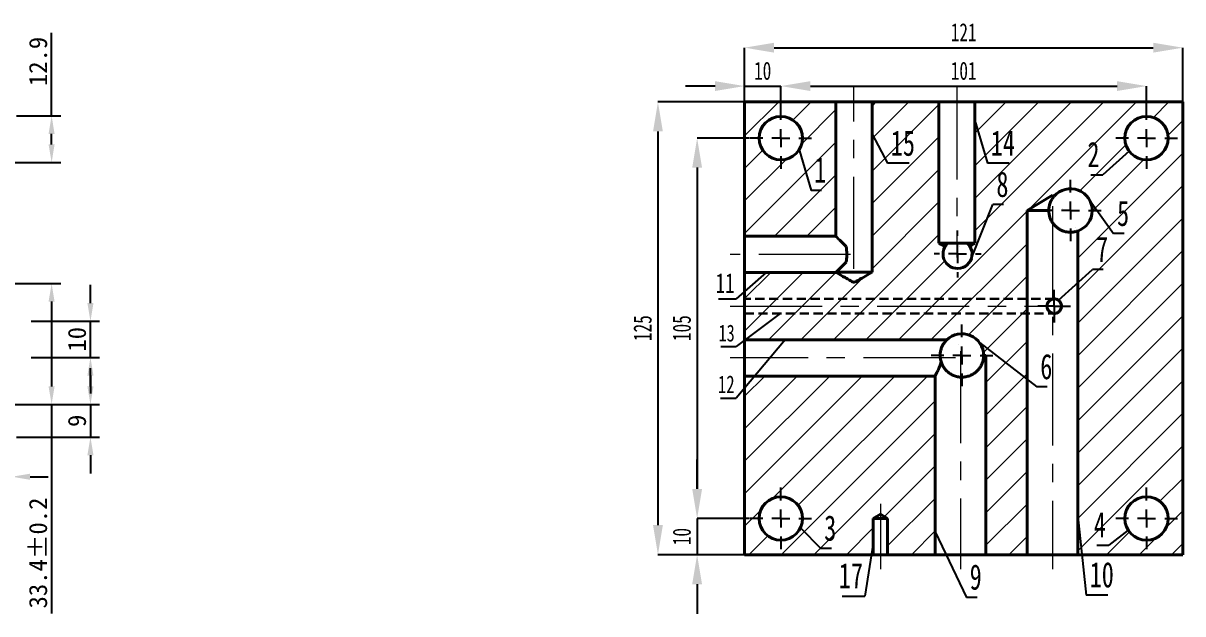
# Model space of a CAD drawing. Header units: millimetres. Extents: x 786 to 1206, y 249 to 546.
# Drawn here: x 880.5 to 1040.6, y 338.5 to 420 of the extents above; entities that cross this region are included whole.
import ezdxf

# ---------------------------------------------------------------- set-up
doc = ezdxf.new("R2010")
doc.units = ezdxf.units.MM
doc.linetypes.add('CENTERX2', pattern=[20.32, 12.7, -2.54, 2.54, -2.54])
doc.linetypes.add('HIDDEN', pattern=[1.905, 1.27, -0.635])
doc.layers.add('10', color=7, linetype='Continuous')
doc.styles.add('SLDTEXTSTYLE0', font='TXT', dxfattribs={"width": 0.7})
doc.dimstyles.new('ISO-25', dxfattribs={"dimtxt": 2.5, "dimasz": 2.5, "dimexe": 1.25, "dimexo": 0.625, "dimtad": 1, "dimtxsty": 'Standard', "dimcen": 2.5, "dimadec": 0, "dimazin": 0, "dimtfac": 1, "dimtmove": 0, "dimatfit": 3, "dimfxl": 1, "dimarcsym": 0})
doc.dimstyles.new('SLDDIMSTYLE0', dxfattribs={"dimtxt": 3.5, "dimasz": 4.08, "dimexe": 0, "dimexo": 0.0625, "dimgap": 0.875, "dimtad": 2, "dimlfac": 2, "dimrnd": 1e-09, "dimzin": 12, "dimdsep": 46, "dimtxsty": 'SLDTEXTSTYLE0', "dimsah": 1, "dimcen": 0.09, "dimadec": 0, "dimazin": 3, "dimtfac": 1, "dimtofl": 0, "dimtmove": 0, "dimatfit": 3, "dimfxl": 1, "dimfrac": 2, "dimtolj": 1, "dimtzin": 12, "dimarcsym": 0})
doc.dimstyles.new('SLDDIMSTYLE1', dxfattribs={"dimtxt": 0.18, "dimasz": 4.08, "dimexe": 0, "dimexo": 0.0625, "dimgap": 0, "dimtad": 0, "dimtih": 1, "dimtoh": 1, "dimdec": 0, "dimrnd": 1e-09, "dimzin": 0, "dimdsep": 46, "dimtxsty": 'Standard', "dimblk1": 'NONE', "dimblk2": 'NONE', "dimsah": 1, "dimcen": 0.09, "dimadec": 0, "dimazin": 0, "dimtfac": 4.08, "dimtdec": 0, "dimtofl": 0, "dimtmove": 0, "dimatfit": 3, "dimldrblk": 'NONE', "dimfxl": 1, "dimfrac": 2, "dimtolj": 1, "dimtzin": 0, "dimarcsym": 0})
doc.dimstyles.new('SLDDIMSTYLE2', dxfattribs={"dimtxt": 3.5, "dimasz": 4.08, "dimexe": 0, "dimexo": 0.0625, "dimgap": 0.875, "dimtad": 2, "dimlfac": 2, "dimrnd": 1e-09, "dimzin": 12, "dimdsep": 46, "dimtxsty": 'SLDTEXTSTYLE0', "dimsah": 1, "dimcen": 0.09, "dimadec": 0, "dimazin": 3, "dimtfac": 1, "dimtmove": 0, "dimatfit": 0, "dimfxl": 1, "dimfrac": 2, "dimtolj": 1, "dimtzin": 12, "dimarcsym": 0})
pattern_1 = [(45, (692.5007, 161.7468), (-2.245064, 2.245064), [])]

# ---------------------------------------------------------------- blocks, each defined once
blk = doc.blocks.new('*D152')
at = {"color": 0, "lineweight": -2, "transparency": 16777216}
for p, q in [((852.17, 384.11), (885.71, 384.11)), ((884.46, 381.61), (884.46, 369.91)), ((852.02, 367.41), (885.71, 367.41)), ((884.46, 367.41), (884.46, 338.58))]:
    blk.add_line(p, q, dxfattribs=at)
at = {"color": 0, "transparency": 16777216}
for points in [[(884.04, 381.61), (884.87, 381.61), (884.46, 384.11)], [(884.04, 369.91), (884.87, 369.91), (884.46, 367.41)]]:
    blk.add_solid(points, dxfattribs=at)
at = {"layer": 'Defpoints', "color": 0, "transparency": 16777216}
for p in [(851.54, 384.11), (851.39, 367.41), (884.46, 367.41)]:
    blk.add_point(p, dxfattribs=at)
at = {"color": 0, "transparency": 16777216, "insert": (881.33, 346.91), "char_height": 2.5, "attachment_point": 2, "rotation": 90}
blk.add_mtext('33.4±0.2', dxfattribs=at)
blk = doc.blocks.new('*D153')
at = {"color": 0, "lineweight": -2, "transparency": 16777216}
for p, q in [((889.82, 369.91), (889.82, 372.41)), ((855.39, 367.41), (891.07, 367.41)), ((889.82, 367.41), (889.82, 362.91)), ((879.62, 362.91), (891.07, 362.91)), ((889.82, 360.41), (889.82, 357.91))]:
    blk.add_line(p, q, dxfattribs=at)
at = {"color": 0, "transparency": 16777216}
for points in [[(889.4, 369.91), (890.24, 369.91), (889.82, 367.41)], [(889.4, 360.41), (890.24, 360.41), (889.82, 362.91)]]:
    blk.add_solid(points, dxfattribs=at)
at = {"layer": 'Defpoints', "color": 0, "transparency": 16777216}
for p in [(854.77, 367.41), (878.99, 362.91), (889.82, 362.91)]:
    blk.add_point(p, dxfattribs=at)
at = {"color": 0, "transparency": 16777216, "insert": (886.7, 365.16), "char_height": 2.5, "width": 1.1667, "attachment_point": 2, "rotation": 90}
blk.add_mtext('9', dxfattribs=at)
blk = doc.blocks.new('*D155')
at = {"color": 0, "lineweight": -2, "transparency": 16777216}
for p, q in [((884.46, 407.26), (884.46, 418.72)), ((879.62, 407.26), (885.71, 407.26)), ((884.46, 403.31), (884.46, 404.76)), ((830.62, 400.81), (885.71, 400.81))]:
    blk.add_line(p, q, dxfattribs=at)
at = {"color": 0, "transparency": 16777216}
for points in [[(884.04, 404.76), (884.87, 404.76), (884.46, 407.26)], [(884.04, 403.31), (884.87, 403.31), (884.46, 400.81)]]:
    blk.add_solid(points, dxfattribs=at)
at = {"layer": 'Defpoints', "color": 0, "transparency": 16777216}
for p in [(878.99, 407.26), (829.99, 400.81), (884.46, 400.81)]:
    blk.add_point(p, dxfattribs=at)
at = {"color": 0, "transparency": 16777216, "insert": (881.33, 414.76), "char_height": 2.5, "attachment_point": 2, "rotation": 90}
blk.add_mtext('12.9', dxfattribs=at)
blk = doc.blocks.new('*D156')
at = {"color": 0, "lineweight": -2, "transparency": 16777216}
for p, q in [((889.82, 381.41), (889.82, 383.91)), ((881.62, 378.91), (891.07, 378.91)), ((889.82, 373.91), (889.82, 378.91)), ((881.62, 373.91), (891.07, 373.91)), ((889.82, 371.41), (889.82, 368.91))]:
    blk.add_line(p, q, dxfattribs=at)
at = {"color": 0, "transparency": 16777216}
for points in [[(889.4, 381.41), (890.24, 381.41), (889.82, 378.91)], [(889.4, 371.41), (890.24, 371.41), (889.82, 373.91)]]:
    blk.add_solid(points, dxfattribs=at)
at = {"layer": 'Defpoints', "color": 0, "transparency": 16777216}
for p in [(880.99, 378.91), (889.82, 378.91), (880.99, 373.91)]:
    blk.add_point(p, dxfattribs=at)
at = {"color": 0, "transparency": 16777216, "insert": (886.7, 376.41), "char_height": 2.5, "attachment_point": 2, "rotation": 90}
blk.add_mtext('10', dxfattribs=at)
blk = doc.blocks.new('*D157')
at = {"color": 0, "lineweight": -2, "transparency": 16777216}
for p, q in [((874.99, 373.28), (874.99, 356.19)), ((878.99, 362.28), (878.99, 356.19)), ((872.49, 357.44), (869.99, 357.44)), ((878.99, 357.44), (874.99, 357.44)), ((881.49, 357.44), (883.99, 357.44))]:
    blk.add_line(p, q, dxfattribs=at)
at = {"color": 0, "transparency": 16777216}
for points in [[(872.49, 357.86), (872.49, 357.02), (874.99, 357.44)], [(881.49, 357.86), (881.49, 357.02), (878.99, 357.44)]]:
    blk.add_solid(points, dxfattribs=at)
at = {"layer": 'Defpoints', "color": 0, "transparency": 16777216}
for p in [(874.99, 373.91), (878.99, 362.91), (874.99, 357.44)]:
    blk.add_point(p, dxfattribs=at)
at = {"color": 0, "transparency": 16777216, "insert": (876.99, 360.56), "char_height": 2.5, "attachment_point": 2}
blk.add_mtext('8', dxfattribs=at)
blk = doc.blocks.new('*D158')
at = {"color": 0, "lineweight": -2, "transparency": 16777216}
for p, q in [((873.92, 373.78), (873.92, 356.19)), ((878.99, 362.28), (878.99, 356.19)), ((871.42, 357.44), (855.88, 357.44)), ((878.99, 357.44), (873.92, 357.44)), ((881.49, 357.44), (883.99, 357.44))]:
    blk.add_line(p, q, dxfattribs=at)
at = {"color": 0, "transparency": 16777216}
for points in [[(871.42, 357.86), (871.42, 357.02), (873.92, 357.44)], [(881.49, 357.86), (881.49, 357.02), (878.99, 357.44)]]:
    blk.add_solid(points, dxfattribs=at)
at = {"layer": 'Defpoints', "color": 0, "transparency": 16777216}
for p in [(873.92, 374.41), (878.99, 362.91), (878.99, 357.44)]:
    blk.add_point(p, dxfattribs=at)
at = {"color": 0, "transparency": 16777216, "insert": (859.63, 360.56), "char_height": 2.5, "attachment_point": 2}
blk.add_mtext('10.2', dxfattribs=at)
blk = doc.blocks.new('*D177')
at = {"layer": '10', "color": 0, "lineweight": -2, "transparency": 16777216}
for p, q in [((980.07, 409.18), (968.17, 409.18)), ((968.17, 405.1), (968.17, 350.76)), ((980.07, 346.68), (968.17, 346.68))]:
    blk.add_line(p, q, dxfattribs=at)
at = {"layer": '10', "color": 0, "transparency": 16777216}
for points in [[(967.49, 405.1), (968.85, 405.1), (968.17, 409.18)], [(967.49, 350.76), (968.85, 350.76), (968.17, 346.68)]]:
    blk.add_solid(points, dxfattribs=at)
at = {"layer": 'Defpoints', "color": 0, "transparency": 16777216}
for p in [(980.13, 409.18), (968.17, 346.68), (980.13, 346.68)]:
    blk.add_point(p, dxfattribs=at)
at = {"layer": '10', "color": 0, "transparency": 16777216, "insert": (964.79, 377.95), "char_height": 3.5, "attachment_point": 2, "rotation": 90, "style": 'SLDTEXTSTYLE0'}
blk.add_mtext('\\A1;{\\H0.71429x;125}', dxfattribs=at)
blk = doc.blocks.new('*D178')
at = {"layer": '10', "color": 0, "lineweight": -2, "transparency": 16777216}
for p, q in [((980.82, 404.18), (973.58, 404.18)), ((973.58, 400.1), (973.58, 355.76)), ((980.82, 351.68), (973.58, 351.68))]:
    blk.add_line(p, q, dxfattribs=at)
at = {"layer": '10', "color": 0, "transparency": 16777216}
for points in [[(972.9, 400.1), (974.26, 400.1), (973.58, 404.18)], [(972.9, 355.76), (974.26, 355.76), (973.58, 351.68)]]:
    blk.add_solid(points, dxfattribs=at)
at = {"layer": 'Defpoints', "color": 0, "transparency": 16777216}
for p in [(980.88, 404.18), (973.58, 351.68), (980.88, 351.68)]:
    blk.add_point(p, dxfattribs=at)
at = {"layer": '10', "color": 0, "transparency": 16777216, "insert": (970.2, 377.95), "char_height": 3.5, "attachment_point": 2, "rotation": 90, "style": 'SLDTEXTSTYLE0'}
blk.add_mtext('\\A1;{\\H0.71429x;105}', dxfattribs=at)
blk = doc.blocks.new('*D179')
at = {"layer": '10', "color": 0, "lineweight": -2, "transparency": 16777216}
for p, q in [((980.13, 409.25), (980.13, 416.66)), ((984.21, 416.66), (1036.55, 416.66)), ((1040.63, 409.25), (1040.63, 416.66))]:
    blk.add_line(p, q, dxfattribs=at)
at = {"layer": '10', "color": 0, "transparency": 16777216}
for points in [[(984.21, 417.34), (984.21, 415.98), (980.13, 416.66)], [(1036.55, 417.34), (1036.55, 415.98), (1040.63, 416.66)]]:
    blk.add_solid(points, dxfattribs=at)
at = {"layer": 'Defpoints', "color": 0, "transparency": 16777216}
for p in [(1040.63, 416.66), (980.13, 409.18), (1040.63, 409.18)]:
    blk.add_point(p, dxfattribs=at)
at = {"layer": '10', "color": 0, "transparency": 16777216, "insert": (1010.38, 420.04), "char_height": 3.5, "attachment_point": 2, "style": 'SLDTEXTSTYLE0'}
blk.add_mtext('\\A1;{\\H0.71429x;121}', dxfattribs=at)
blk = doc.blocks.new('*D180')
at = {"layer": '10', "color": 0, "lineweight": -2, "transparency": 16777216}
for p, q in [((985.13, 408.5), (985.13, 411.36)), ((989.21, 411.36), (1031.55, 411.36)), ((1035.63, 408.5), (1035.63, 411.36))]:
    blk.add_line(p, q, dxfattribs=at)
at = {"layer": '10', "color": 0, "transparency": 16777216}
for points in [[(989.21, 412.04), (989.21, 410.68), (985.13, 411.36)], [(1031.55, 412.04), (1031.55, 410.68), (1035.63, 411.36)]]:
    blk.add_solid(points, dxfattribs=at)
at = {"layer": 'Defpoints', "color": 0, "transparency": 16777216}
for p in [(1035.63, 411.36), (985.13, 408.43), (1035.63, 408.43)]:
    blk.add_point(p, dxfattribs=at)
at = {"layer": '10', "color": 0, "transparency": 16777216, "insert": (1010.38, 414.73), "char_height": 3.5, "attachment_point": 2, "style": 'SLDTEXTSTYLE0'}
blk.add_mtext('\\A1;{\\H0.71429x;101}', dxfattribs=at)
blk = doc.blocks.new('*D181')
at = {"layer": '10', "color": 0, "lineweight": -2, "transparency": 16777216}
for p, q in [((976.05, 411.36), (971.97, 411.36)), ((980.13, 409.25), (980.13, 411.36)), ((980.13, 411.36), (985.13, 411.36)), ((985.13, 408.5), (985.13, 411.36)), ((989.21, 411.36), (993.29, 411.36))]:
    blk.add_line(p, q, dxfattribs=at)
at = {"layer": '10', "color": 0, "transparency": 16777216}
for points in [[(976.05, 412.04), (976.05, 410.68), (980.13, 411.36)], [(989.21, 412.04), (989.21, 410.68), (985.13, 411.36)]]:
    blk.add_solid(points, dxfattribs=at)
at = {"layer": 'Defpoints', "color": 0, "transparency": 16777216}
for p in [(985.13, 411.36), (980.13, 409.18), (985.13, 408.43)]:
    blk.add_point(p, dxfattribs=at)
at = {"layer": '10', "color": 0, "transparency": 16777216, "insert": (982.63, 414.73), "char_height": 3.5, "attachment_point": 2, "style": 'SLDTEXTSTYLE0'}
blk.add_mtext('\\A1;{\\H0.71429x;10}', dxfattribs=at)
blk = doc.blocks.new('*D182')
at = {"layer": '10', "color": 0, "lineweight": -2, "transparency": 16777216}
for p, q in [((973.58, 355.76), (973.58, 359.84)), ((980.82, 351.68), (973.58, 351.68)), ((973.58, 351.68), (973.58, 346.68)), ((980.07, 346.68), (973.58, 346.68)), ((973.58, 342.6), (973.58, 338.52))]:
    blk.add_line(p, q, dxfattribs=at)
at = {"layer": '10', "color": 0, "transparency": 16777216}
for points in [[(972.9, 355.76), (974.26, 355.76), (973.58, 351.68)], [(972.9, 342.6), (974.26, 342.6), (973.58, 346.68)]]:
    blk.add_solid(points, dxfattribs=at)
at = {"layer": 'Defpoints', "color": 0, "transparency": 16777216}
for p in [(980.88, 351.68), (973.58, 346.68), (980.13, 346.68)]:
    blk.add_point(p, dxfattribs=at)
at = {"layer": '10', "color": 0, "transparency": 16777216, "insert": (970.2, 349.18), "char_height": 3.5, "attachment_point": 2, "rotation": 90, "style": 'SLDTEXTSTYLE0'}
blk.add_mtext('\\A1;{\\H0.71429x;10}', dxfattribs=at)
blk = doc.blocks.new('SW_NOTE_15')
at = {"layer": '10', "color": 0}
blk.add_line((1.45, 0), (0, 0), dxfattribs=at)
at = {"layer": '10', "color": 0, "insert": (0.48, 4.56), "char_height": 3.5, "attachment_point": 1, "style": 'SLDTEXTSTYLE0'}
blk.add_mtext('7', dxfattribs=at)
blk = doc.blocks.new('_NONE')
blk = doc.blocks.new('SW_NOTE_16')
at = {"layer": '10', "color": 0}
blk.add_line((1.45, 0), (0, 0), dxfattribs=at)
at = {"layer": '10', "color": 0, "insert": (0.49, 4.54), "char_height": 3.5, "attachment_point": 1, "style": 'SLDTEXTSTYLE0'}
blk.add_mtext('6', dxfattribs=at)
blk = doc.blocks.new('SW_NOTE_17')
at = {"layer": '10', "color": 0}
blk.add_line((-3.16, 0), (0, 0), dxfattribs=at)
at = {"layer": '10', "color": 0, "insert": (-3.65, 4.53), "char_height": 3.5, "attachment_point": 1, "style": 'SLDTEXTSTYLE0'}
blk.add_mtext('12', dxfattribs=at)
blk = doc.blocks.new('SW_NOTE_18')
at = {"layer": '10', "color": 0}
blk.add_line((-3.16, 0), (0, 0), dxfattribs=at)
at = {"layer": '10', "color": 0, "insert": (-3.65, 4.54), "char_height": 3.5, "attachment_point": 1, "style": 'SLDTEXTSTYLE0'}
blk.add_mtext('13', dxfattribs=at)
blk = doc.blocks.new('SW_NOTE_19')
at = {"layer": '10', "color": 0}
blk.add_line((-3.16, 0), (0, 0), dxfattribs=at)
at = {"layer": '10', "color": 0, "insert": (-3.65, 4.58), "char_height": 3.5, "attachment_point": 1, "style": 'SLDTEXTSTYLE0'}
blk.add_mtext('11', dxfattribs=at)
blk = doc.blocks.new('SW_NOTE_20')
at = {"layer": '10', "color": 0}
blk.add_line((1.45, 0), (0, 0), dxfattribs=at)
at = {"layer": '10', "color": 0, "insert": (0.49, 4.55), "char_height": 3.5, "attachment_point": 1, "style": 'SLDTEXTSTYLE0'}
blk.add_mtext('8', dxfattribs=at)
blk = doc.blocks.new('SW_NOTE_21')
at = {"layer": '10', "color": 0}
blk.add_line((1.45, 0), (0, 0), dxfattribs=at)
at = {"layer": '10', "color": 0, "insert": (0.47, 4.53), "char_height": 3.5, "attachment_point": 1, "style": 'SLDTEXTSTYLE0'}
blk.add_mtext('5', dxfattribs=at)
blk = doc.blocks.new('SW_NOTE_22')
at = {"layer": '10', "color": 0}
blk.add_line((1.45, 0), (0, 0), dxfattribs=at)
at = {"layer": '10', "color": 0, "insert": (0.43, 4.56), "char_height": 3.5, "attachment_point": 1, "style": 'SLDTEXTSTYLE0'}
blk.add_mtext('9', dxfattribs=at)
blk = doc.blocks.new('SW_NOTE_23')
at = {"layer": '10', "color": 0}
blk.add_line((2.99, 0), (0, 0), dxfattribs=at)
at = {"layer": '10', "color": 0, "insert": (0.49, 4.56), "char_height": 3.5, "attachment_point": 1, "style": 'SLDTEXTSTYLE0'}
blk.add_mtext('10', dxfattribs=at)
blk = doc.blocks.new('SW_NOTE_24')
at = {"layer": '10', "color": 0}
blk.add_line((2.99, 0), (0, 0), dxfattribs=at)
at = {"layer": '10', "color": 0, "insert": (0.47, 4.51), "char_height": 3.5, "attachment_point": 1, "style": 'SLDTEXTSTYLE0'}
blk.add_mtext('14', dxfattribs=at)
blk = doc.blocks.new('SW_NOTE_25')
at = {"layer": '10', "color": 0}
blk.add_line((2.99, 0), (0, 0), dxfattribs=at)
at = {"layer": '10', "color": 0, "insert": (0.44, 4.51), "char_height": 3.5, "attachment_point": 1, "style": 'SLDTEXTSTYLE0'}
blk.add_mtext('15', dxfattribs=at)
blk = doc.blocks.new('SW_NOTE_26')
at = {"layer": '10', "color": 0}
blk.add_line((-3.15, 0), (0, 0), dxfattribs=at)
at = {"layer": '10', "color": 0, "insert": (-3.59, 4.56), "char_height": 3.5, "attachment_point": 1, "style": 'SLDTEXTSTYLE0'}
blk.add_mtext('17', dxfattribs=at)
blk = doc.blocks.new('SW_CENTERMARKSYMBOL_21')
at = {"layer": '10', "color": 0}
for p, q in [((0, 2.5), (0, 4.25)), ((-2.5, 0), (-4.25, 0)), ((0, 0), (-1.25, 0)), ((0, 0), (0, 1.25)), ((0, 0), (0, -1.25)), ((0, 0), (1.25, 0)), ((2.5, 0), (4.25, 0)), ((0, -2.5), (0, -4.25))]:
    blk.add_line(p, q, dxfattribs=at)
blk = doc.blocks.new('SW_CENTERMARKSYMBOL_22')
at = {"layer": '10', "color": 0}
for p, q in [((0, 2.5), (0, 4.25)), ((-2.5, 0), (-4.25, 0)), ((0, 0), (-1.25, 0)), ((0, 0), (0, 1.25)), ((0, 0), (0, -1.25)), ((0, 0), (1.25, 0)), ((2.5, 0), (4.25, 0)), ((0, -2.5), (0, -4.25))]:
    blk.add_line(p, q, dxfattribs=at)
blk = doc.blocks.new('SW_CENTERMARKSYMBOL_23')
at = {"layer": '10', "color": 0}
for p, q in [((0, 2.5), (0, 4.25)), ((-2.5, 0), (-4.25, 0)), ((0, 0), (-1.25, 0)), ((0, 0), (0, 1.25)), ((0, 0), (0, -1.25)), ((0, 0), (1.25, 0)), ((2.5, 0), (4.25, 0)), ((0, -2.5), (0, -4.25))]:
    blk.add_line(p, q, dxfattribs=at)
blk = doc.blocks.new('SW_CENTERMARKSYMBOL_24')
at = {"layer": '10', "color": 0}
for p, q in [((0, 2.5), (0, 4.25)), ((-2.5, 0), (-4.25, 0)), ((0, 0), (-1.25, 0)), ((0, 0), (0, 1.25)), ((0, 0), (0, -1.25)), ((0, 0), (1.25, 0)), ((2.5, 0), (4.25, 0)), ((0, -2.5), (0, -4.25))]:
    blk.add_line(p, q, dxfattribs=at)
blk = doc.blocks.new('SW_CENTERMARKSYMBOL_25')
at = {"layer": '10', "color": 0}
for p, q in [((0, 2.5), (0, 4.25)), ((-2.5, 0), (-4.25, 0)), ((0, 0), (-1.25, 0)), ((0, 0), (0, 1.25)), ((0, 0), (0, -1.25)), ((0, 0), (1.25, 0)), ((2.5, 0), (4.25, 0)), ((0, -2.5), (0, -4.25))]:
    blk.add_line(p, q, dxfattribs=at)
blk = doc.blocks.new('SW_CENTERMARKSYMBOL_26')
at = {"layer": '10', "color": 0}
for p, q in [((0, 2.5), (0, 4.25)), ((-2.5, 0), (-4.25, 0)), ((0, 0), (-1.25, 0)), ((0, 0), (0, 1.25)), ((0, 0), (0, -1.25)), ((0, 0), (1.25, 0)), ((2.5, 0), (4.25, 0)), ((0, -2.5), (0, -4.25))]:
    blk.add_line(p, q, dxfattribs=at)
blk = doc.blocks.new('SW_CENTERMARKSYMBOL_27')
at = {"layer": '10', "color": 0}
for p, q in [((0, 2.5), (0, 3.25)), ((-2.5, 0), (-3.25, 0)), ((0, 0), (-1.25, 0)), ((0, 0), (0, 1.25)), ((0, 0), (0, -1.25)), ((0, 0), (1.25, 0)), ((2.5, 0), (3.25, 0)), ((0, -2.5), (0, -3.25))]:
    blk.add_line(p, q, dxfattribs=at)
blk = doc.blocks.new('SW_CENTERMARKSYMBOL_28')
at = {"layer": '10', "color": 0}
for p, q in [((0, 1.25), (0, 2.25)), ((-1.25, 0), (-2.25, 0)), ((0, 0), (-1.25, 0)), ((0, 0), (0, 1.25)), ((0, 0), (0, -1.25)), ((0, 0), (1.25, 0)), ((1.25, 0), (2.25, 0)), ((0, -1.25), (0, -2.25))]:
    blk.add_line(p, q, dxfattribs=at)
blk = doc.blocks.new('SW_NOTE_0')
at = {"layer": '10', "color": 0}
blk.add_line((1.45, 0), (0, 0), dxfattribs=at)
at = {"layer": '10', "color": 0, "insert": (0.43, 4.59), "char_height": 3.5, "attachment_point": 1, "style": 'SLDTEXTSTYLE0'}
blk.add_mtext('1', dxfattribs=at)
blk = doc.blocks.new('SW_NOTE_1')
at = {"layer": '10', "color": 0}
blk.add_line((-1.62, 0), (0, 0), dxfattribs=at)
at = {"layer": '10', "color": 0, "insert": (-2.11, 4.57), "char_height": 3.5, "attachment_point": 1, "style": 'SLDTEXTSTYLE0'}
blk.add_mtext('2', dxfattribs=at)
blk = doc.blocks.new('SW_NOTE_2')
at = {"layer": '10', "color": 0}
blk.add_line((1.45, 0), (0, 0), dxfattribs=at)
at = {"layer": '10', "color": 0, "insert": (0.46, 4.57), "char_height": 3.5, "attachment_point": 1, "style": 'SLDTEXTSTYLE0'}
blk.add_mtext('3', dxfattribs=at)
blk = doc.blocks.new('SW_NOTE_3')
at = {"layer": '10', "color": 0}
blk.add_line((-1.62, 0), (0, 0), dxfattribs=at)
at = {"layer": '10', "color": 0, "insert": (-2.05, 4.57), "char_height": 3.5, "attachment_point": 1, "style": 'SLDTEXTSTYLE0'}
blk.add_mtext('4', dxfattribs=at)

msp = doc.modelspace()

# ---------------------------------------------------------------- hatches: boundary and pattern name
at = {"linetype": 'Continuous', "lineweight": 18}
h = msp.add_hatch(dxfattribs=at)
h.set_pattern_fill('ANSI31', style=0)
h.set_pattern_definition(pattern_1)
edge = h.paths.add_edge_path(flags=0)
edge.add_arc((1025.1345, 394.1834), 3, -70.528779, 139.114525, ccw=False)
edge.add_line((1026.1345, 391.3549), (1026.1345, 346.6834))
edge.add_line((1026.1345, 346.6834), (1040.6345, 346.6834))
edge.add_line((1040.6345, 346.6834), (1040.6345, 409.1834))
edge.add_line((1040.6345, 409.1834), (1011.9265, 409.1834))
edge.add_line((1011.9265, 409.1834), (1011.9265, 389.6834))
edge.add_spline(control_points=[(1011.9265, 389.6834), (1011.691, 389.5423), (1011.4554, 389.4013), (1011.2197, 389.2606)], knot_values=[0.00716179, 0.00716179, 0.00716179, 0.00716179, 0.00880911, 0.00880911, 0.00880911, 0.00880911], weights=[1, 1, 1, 1], degree=3, periodic=0)
edge.add_arc((1009.5345, 388.1834), 2, -209.651044, 32.587636, ccw=False)
edge.add_spline(control_points=[(1007.7964, 389.1728), (1007.5806, 389.3015), (1007.365, 389.4305), (1007.1494, 389.5595), (1007.0804, 389.6008), (1007.0115, 389.6421), (1006.9425, 389.6834)], knot_values=[0.01663812, 0.01663812, 0.01663812, 0.01663812, 0.01815751, 0.01815751, 0.01815751, 0.01864343, 0.01864343, 0.01864343, 0.01864343], weights=[1, 1, 1, 1, 1, 1, 1], degree=3, periodic=0)
edge.add_line((1006.9425, 389.6834), (1006.9425, 409.1834))
edge.add_line((1006.9425, 409.1834), (997.7265, 409.1834))
edge.add_line((997.7265, 409.1834), (997.7265, 385.6834))
edge.add_spline(control_points=[(997.7265, 385.6834), (997.6074, 385.6121), (997.4884, 385.5408), (997.3693, 385.4695), (997.0236, 385.2627), (996.6779, 385.056), (996.3312, 384.851), (996.151, 384.7445), (995.9707, 384.6381), (995.7885, 384.5351), (995.6924, 384.4808), (995.5959, 384.4267), (995.4963, 384.3792), (995.4413, 384.3529), (995.3849, 384.3281), (995.3258, 384.3133), (995.2846, 384.303), (995.241, 384.2988), (995.1988, 384.3033), (995.1426, 384.3092), (995.0881, 384.3285), (995.0361, 384.3505), (994.8019, 384.4496), (994.5861, 384.5879), (994.3666, 384.7164), (993.8464, 385.021), (993.3298, 385.3317), (992.8126, 385.6414)], knot_values=[0.02225722, 0.02225722, 0.02225722, 0.02225722, 0.02308993, 0.02308993, 0.02308993, 0.02550671, 0.02550671, 0.02550671, 0.0267626, 0.0267626, 0.0267626, 0.02742522, 0.02742522, 0.02742522, 0.02779155, 0.02779155, 0.02779155, 0.02804847, 0.02804847, 0.02804847, 0.02838949, 0.02838949, 0.02838949, 0.02992323, 0.02992323, 0.02992323, 0.03355676, 0.03355676, 0.03355676, 0.03355676], weights=[1, 1, 1, 1, 1, 1, 1, 1, 1, 1, 1, 1, 1, 1, 1, 1, 1, 1, 1, 1, 1, 1, 1, 1, 1, 1, 1, 1], degree=3, periodic=0)
edge.add_line((992.8126, 385.6414), (980.1345, 385.6414))
edge.add_line((980.1345, 385.6414), (980.1345, 376.3254))
edge.add_line((980.1345, 376.3254), (1008.0341, 376.3254))
edge.add_arc((1010.1345, 374.1834), 3, 0, 134.439045, ccw=False)
edge.add_line((1013.1345, 374.1834), (1013.4345, 374.1834))
edge.add_line((1013.4345, 374.1834), (1013.4345, 346.6834))
edge.add_line((1013.4345, 346.6834), (1019.1345, 346.6834))
edge.add_line((1019.1345, 346.6834), (1019.1345, 394.1834))
edge.add_line((1019.1345, 394.1834), (1022.6345, 396.2864))
edge.add_line((1022.6345, 396.2864), (1022.8665, 396.147))
edge = h.paths.add_edge_path(flags=0)
edge.add_arc((1035.6345, 404.1834), 3, 0, 360)
edge = h.paths.add_edge_path(flags=0)
edge.add_arc((1035.6345, 351.6834), 3, 0, 360)
h = msp.add_hatch(dxfattribs=at)
h.set_pattern_fill('ANSI31', style=0)
h.set_pattern_definition(pattern_1)
h.paths.add_polyline_path([(992.7425, 409.1834), (980.1345, 409.1834), (980.1345, 390.6254), (992.7425, 390.6254)], flags=0)
edge = h.paths.add_edge_path(flags=0)
edge.add_arc((985.1345, 404.1834), 3, 0, 360)
h = msp.add_hatch(dxfattribs=at)
h.set_pattern_fill('ANSI31', style=0)
h.set_pattern_definition(pattern_1)
h.paths.add_polyline_path([(1006.4345, 371.3414), (980.1345, 371.3414), (980.1345, 346.6834), (997.8845, 346.6834), (997.8845, 351.6834), (998.8845, 352.2842), (999.8845, 351.6834), (999.8845, 346.6834), (1006.4345, 346.6834)], flags=0)
edge = h.paths.add_edge_path(flags=0)
edge.add_arc((985.1345, 351.6834), 3, 0, 360)

# ---------------------------------------------------------------- linework, layer by layer
at = {"color": 7, "linetype": 'Continuous', "lineweight": 40}
for p, q in [((992.7425, 409.1834), (980.1345, 409.1834)), ((980.1345, 409.1834), (980.1345, 390.6254)), ((992.7425, 390.6254), (992.7425, 409.1834)), ((997.7265, 409.1834), (992.7425, 409.1834)), ((997.7265, 409.1834), (997.7265, 385.6834)), ((1006.9425, 409.1834), (997.7265, 409.1834)), ((1006.9425, 389.6834), (1006.9425, 409.1834)), ((1011.9265, 409.1834), (1006.9425, 409.1834)), ((1011.9265, 409.1834), (1011.9265, 389.6834)), ((1040.6345, 409.1834), (1011.9265, 409.1834)), ((1040.6345, 409.1834), (1040.6345, 346.6834)), ((1019.1345, 394.1834), (1022.6345, 396.2864)), ((1022.6345, 396.2864), (1022.8665, 396.147)), ((1019.1345, 394.1834), (1022.1345, 394.1834)), ((1019.1345, 346.6834), (1019.1345, 394.1834)), ((1026.1345, 391.3549), (1026.1345, 346.6834)), ((980.1345, 390.6254), (992.7425, 390.6254)), ((980.1345, 390.6254), (980.1345, 385.6414)), ((1011.9265, 389.6834), (1006.9425, 389.6834)), ((992.8126, 385.6414), (980.1345, 385.6414)), ((980.1345, 385.6414), (980.1345, 376.3254)), ((997.7265, 385.6834), (992.7845, 385.6834)), ((980.1345, 376.3254), (980.1345, 371.3414)), ((980.1345, 376.3254), (1008.0341, 376.3254)), ((1013.4345, 374.1834), (1013.1345, 374.1834)), ((1013.4345, 374.1834), (1013.4345, 346.6834)), ((1006.4345, 371.3414), (980.1345, 371.3414)), ((980.1345, 371.3414), (980.1345, 346.6834)), ((1006.4345, 346.6834), (1006.4345, 371.3414)), ((997.8845, 351.6834), (998.8845, 352.2842)), ((998.8845, 352.2842), (999.8845, 351.6834)), ((997.8845, 346.6834), (997.8845, 351.6834)), ((997.8845, 351.6834), (999.8845, 351.6834)), ((999.8845, 351.6834), (999.8845, 346.6834)), ((997.8845, 346.6834), (980.1345, 346.6834)), ((997.8845, 346.6834), (999.8845, 346.6834)), ((1006.4345, 346.6834), (999.8845, 346.6834)), ((1013.4345, 346.6834), (1006.4345, 346.6834)), ((1019.1345, 346.6834), (1013.4345, 346.6834)), ((1026.1345, 346.6834), (1019.1345, 346.6834)), ((1040.6345, 346.6834), (1026.1345, 346.6834))]:
    msp.add_line(p, q, dxfattribs=at)
at = {"color": 7, "linetype": 'HIDDEN', "lineweight": 30}
for p, q in [((1022.8845, 381.9834), (980.1345, 381.9834)), ((980.1345, 379.9834), (1022.8845, 379.9834))]:
    msp.add_line(p, q, dxfattribs=at)
at = {"color": 7, "linetype": 'Continuous', "lineweight": 40, "flags": 128}
for points in [[(992.7425, 390.6254), (992.7992, 390.5687), (992.909, 390.4589), (993.0696, 390.2983), (993.2774, 390.0905), (993.528, 389.8399), (993.8158, 389.5521), (994.1345, 389.2334)], [(994.1345, 387.0334), (993.8063, 386.7051), (993.5112, 386.4101), (993.2561, 386.155), (993.0469, 385.9458), (992.8885, 385.7874), (992.7845, 385.6834)]]:
    msp.add_lwpolyline(points, dxfattribs=at)
at = {"color": 7, "linetype": 'Continuous', "lineweight": 40}
for centre in [(985.1345, 404.1834), (1035.6345, 404.1834), (985.1345, 351.6834), (1035.6345, 351.6834)]:
    msp.add_circle(centre, 3, dxfattribs=at)
for centre, radius, start, end in [((1025.1345, 394.1834), 3, 289.471221, 139.114525), ((1009.5345, 388.1834), 2, 150.348956, 32.587636), ((1010.1345, 374.1834), 3, 0, 134.439045)]:
    msp.add_arc(centre, radius, start, end, dxfattribs=at)
at = {"color": 7, "linetype": 'HIDDEN', "lineweight": 18}
for start, end in [(171.255669, 191.857127), (90, 95.316212)]:
    msp.add_arc((1022.8845, 380.9834), 1, start, end, dxfattribs=at)
at = {"color": 7, "linetype": 'Continuous', "lineweight": 40}
for points, knots in [([(1022.8665, 396.147), (1022.8665, 396.147), (1022.8485, 396.1264), (1022.8015, 396.0698), (1022.7732, 396.0344), (1022.6876, 395.9216), (1022.6296, 395.8373), (1022.4733, 395.5826), (1022.3894, 395.4076), (1022.1938, 394.8841), (1022.1345, 394.532), (1022.1345, 394.1834)], [0, 0, 0, 0, 0.0625, 0.0625, 0.125, 0.125, 0.25, 0.25, 0.5, 0.5, 1, 1, 1, 1]), ([(1022.1345, 394.1834), (1022.1345, 393.8592), (1022.1857, 393.544), (1022.3385, 393.0841), (1022.4016, 392.9357), (1022.5495, 392.6525), (1022.6346, 392.5171), (1022.8277, 392.2587), (1022.9349, 392.1372), (1023.1634, 391.9162), (1023.2855, 391.8156), (1023.48, 391.6796), (1023.5471, 391.6366), (1023.6819, 391.5574), (1023.7498, 391.521), (1023.9548, 391.4209), (1024.093, 391.3662), (1024.3701, 391.2788), (1024.5064, 391.2469), (1024.767, 391.203), (1024.8931, 391.1908), (1025.1302, 391.181), (1025.2402, 391.1835), (1025.4436, 391.1976), (1025.5375, 391.2094), (1025.7049, 391.2369), (1025.7785, 391.2526), (1025.9061, 391.2835), (1025.9603, 391.2989), (1026.091, 391.3385), (1026.1345, 391.3549), (1026.1345, 391.3549)], [0, 0, 0, 0, 0.125, 0.125, 0.1875, 0.1875, 0.25, 0.25, 0.3125, 0.3125, 0.375, 0.375, 0.40625, 0.40625, 0.4375, 0.4375, 0.5, 0.5, 0.5625, 0.5625, 0.625, 0.625, 0.6875, 0.6875, 0.75, 0.75, 0.8125, 0.8125, 0.875, 0.875, 1, 1, 1, 1]), ([(994.1345, 389.2334), (994.2096, 388.8744), (994.2544, 388.5096), (994.2548, 387.9505), (994.2438, 387.7633), (994.2025, 387.3955), (994.1722, 387.2136), (994.1345, 387.0334)], [0, 0, 0, 0, 0.5, 0.5, 0.75, 0.75, 1, 1, 1, 1]), ([(1008.0651, 389.5402), (1007.9823, 389.4505), (1007.9205, 389.3672), (1007.8312, 389.2347), (1007.805, 389.1879), (1007.7964, 389.1728)], [0, 0, 0, 0, 0.5, 0.5, 1, 1, 1, 1]), ([(1011.2197, 389.2606), (1011.211, 389.2741), (1011.1846, 389.3159), (1011.0965, 389.4347), (1011.0342, 389.5118), (1010.9509, 389.5954)], [0, 0, 0, 0, 0.5, 0.5, 1, 1, 1, 1]), ([(997.7265, 385.6834), (997.3226, 385.4415), (996.9187, 385.1996), (996.3114, 384.8391), (996.1089, 384.719), (995.8029, 384.5428), (995.7006, 384.4845), (995.5444, 384.4023), (995.4917, 384.3757), (995.3837, 384.3294), (995.3272, 384.3091), (995.2401, 384.3002), (995.2104, 384.3011), (995.1522, 384.3101), (995.124, 384.3178), (995.0409, 384.3462), (994.9875, 384.3714), (994.8302, 384.45), (994.7283, 384.5077), (994.4231, 384.6819), (994.2215, 384.8014), (993.6168, 385.1599), (993.2147, 385.4006), (992.8126, 385.6414)], [0, 0, 0, 0, 0.25, 0.25, 0.375, 0.375, 0.4375, 0.4375, 0.46875, 0.46875, 0.5, 0.5, 0.515625, 0.515625, 0.53125, 0.53125, 0.5625, 0.5625, 0.625, 0.625, 0.75, 0.75, 1, 1, 1, 1]), ([(1021.8845, 380.9834), (1021.8845, 380.9169), (1021.8911, 380.8515), (1021.9168, 380.723), (1021.9363, 380.6591), (1021.9869, 380.5377), (1022.0178, 380.4802), (1022.091, 380.3713), (1022.1334, 380.32), (1022.2725, 380.1818), (1022.3848, 380.1073), (1022.5667, 380.033), (1022.6305, 380.0139), (1022.7603, 379.9889), (1022.8255, 379.983), (1022.9566, 379.9838), (1023.023, 379.9909), (1023.1507, 380.0172), (1023.2127, 380.0365), (1023.3933, 380.1126), (1023.5016, 380.1859), (1023.6388, 380.3237), (1023.6796, 380.3735), (1023.7515, 380.4809), (1023.7828, 380.5391), (1023.8328, 380.6594), (1023.8519, 380.7217), (1023.8778, 380.8505), (1023.8845, 380.9171), (1023.8846, 381.1138), (1023.8581, 381.2461), (1023.7833, 381.4266), (1023.7521, 381.4849), (1023.6801, 381.5927), (1023.6393, 381.6426), (1023.5479, 381.7345), (1023.4976, 381.776), (1023.3909, 381.8481), (1023.3341, 381.879), (1023.2134, 381.93), (1023.1514, 381.9493), (1023.0241, 381.9757), (1022.9581, 381.9828), (1022.8264, 381.9839), (1022.7612, 381.9779), (1022.632, 381.9532), (1022.5677, 381.9341), (1022.3852, 381.8597), (1022.273, 381.7853), (1022.1338, 381.6472), (1022.0915, 381.5961), (1022.018, 381.4869), (1021.9871, 381.4294), (1021.9365, 381.3084), (1021.9169, 381.2444), (1021.8911, 381.1154), (1021.8845, 381.0499), (1021.8845, 380.9834)], [0, 0, 0, 0, 0.03125, 0.03125, 0.0625, 0.0625, 0.09375, 0.09375, 0.125, 0.125, 0.1875, 0.1875, 0.21875, 0.21875, 0.25, 0.25, 0.28125, 0.28125, 0.3125, 0.3125, 0.375, 0.375, 0.40625, 0.40625, 0.4375, 0.4375, 0.46875, 0.46875, 0.5, 0.5, 0.5625, 0.5625, 0.59375, 0.59375, 0.625, 0.625, 0.65625, 0.65625, 0.6875, 0.6875, 0.71875, 0.71875, 0.75, 0.75, 0.78125, 0.78125, 0.8125, 0.8125, 0.875, 0.875, 0.90625, 0.90625, 0.9375, 0.9375, 0.96875, 0.96875, 1, 1, 1, 1]), ([(1007.2547, 373.3427), (1007.2045, 373.5148), (1007.1696, 373.691), (1007.1413, 373.962), (1007.1359, 374.0542), (1007.1336, 374.2351), (1007.1365, 374.3243), (1007.1567, 374.5881), (1007.186, 374.7607), (1007.2467, 375.0002), (1007.2697, 375.0772), (1007.3205, 375.2262), (1007.3484, 375.2982), (1007.4362, 375.5028), (1007.5007, 375.6255), (1007.6343, 375.8464), (1007.7023, 375.9427), (1007.7975, 376.0651), (1007.8281, 376.1024), (1007.8858, 376.1696), (1007.9129, 376.1997), (1007.9844, 376.2766), (1008.0191, 376.3107), (1008.0341, 376.3254)], [0, 0, 0, 0, 0.125, 0.125, 0.1875, 0.1875, 0.25, 0.25, 0.375, 0.375, 0.4375, 0.4375, 0.5, 0.5, 0.625, 0.625, 0.75, 0.75, 0.8125, 0.8125, 0.875, 0.875, 1, 1, 1, 1]), ([(1006.4345, 371.3414), (1006.4345, 371.3526), (1006.4429, 371.3754), (1006.4746, 371.443), (1006.4983, 371.4884), (1006.5572, 371.5979), (1006.5924, 371.6619), (1006.6715, 371.8079), (1006.7153, 371.8897), (1006.8062, 372.0662), (1006.8535, 372.1614), (1006.9488, 372.3666), (1006.9962, 372.4758), (1007.0852, 372.7037), (1007.127, 372.8231), (1007.2004, 373.0749), (1007.232, 373.2079), (1007.2547, 373.3427)], [0, 0, 0, 0, 0.125, 0.125, 0.25, 0.25, 0.375, 0.375, 0.5, 0.5, 0.625, 0.625, 0.75, 0.75, 0.875, 0.875, 1, 1, 1, 1]), ([(1007.2547, 373.3427), (1007.3064, 373.1658), (1007.3722, 372.9997), (1007.5309, 372.6826), (1007.6236, 372.5325), (1007.8309, 372.2537), (1007.9461, 372.1238), (1008.2025, 371.8815), (1008.3445, 371.7691), (1008.6478, 371.5714), (1008.8101, 371.4849), (1009.1601, 371.3397), (1009.3425, 371.2834), (1009.7199, 371.2059), (1009.917, 371.185), (1010.2067, 371.1827), (1010.3029, 371.1866), (1010.4945, 371.2035), (1010.5907, 371.2167), (1010.872, 371.2692), (1011.0506, 371.3208), (1011.3066, 371.4203), (1011.3899, 371.4572), (1011.5492, 371.5364), (1011.6257, 371.5788), (1011.8469, 371.7141), (1011.9833, 371.8148), (1012.2359, 372.0358), (1012.3491, 372.1533), (1012.5537, 372.402), (1012.6451, 372.5332), (1012.8076, 372.812), (1012.8788, 372.9599), (1012.9679, 373.194), (1012.9948, 373.2743), (1013.0426, 373.4412), (1013.0634, 373.5276), (1013.0976, 373.7053), (1013.1111, 373.7969), (1013.1297, 373.9879), (1013.1345, 374.0851), (1013.1345, 374.1834)], [0, 0, 0, 0, 0.0625, 0.0625, 0.125, 0.125, 0.1875, 0.1875, 0.25, 0.25, 0.3125, 0.3125, 0.375, 0.375, 0.4375, 0.4375, 0.46875, 0.46875, 0.5, 0.5, 0.5625, 0.5625, 0.59375, 0.59375, 0.625, 0.625, 0.6875, 0.6875, 0.75, 0.75, 0.8125, 0.8125, 0.875, 0.875, 0.90625, 0.90625, 0.9375, 0.9375, 0.96875, 0.96875, 1, 1, 1, 1])]:
    msp.add_open_spline(points, degree=3, knots=knots, dxfattribs=at)
for points in [[(1007.7964, 389.1728), (1007.5116, 389.3427), (1007.227, 389.513), (1006.9425, 389.6834)], [(1011.9265, 389.6834), (1011.691, 389.5423), (1011.4554, 389.4013), (1011.2197, 389.2606)]]:
    msp.add_open_spline(points, degree=3, dxfattribs=at)
at = {"color": 7, "linetype": 'Continuous', "lineweight": 25}
msp.add_open_spline([(992.7845, 385.6834), (992.7985, 385.6634), (992.8075, 385.6494), (992.8126, 385.6414)], degree=3, dxfattribs=at)
at = {"layer": '10', "linetype": 'CENTERX2', "lineweight": 18}
for p, q in [((995.2345, 386.1544), (995.2345, 411.1834)), ((1009.4345, 411.1834), (1009.4345, 387.6834)), ((1022.6345, 394.7692), (1022.6345, 344.6834)), ((994.7776, 388.1334), (978.1345, 388.1334)), ((978.1345, 380.9834), (1024.8845, 380.9834)), ((1009.9345, 374.7624), (1009.9345, 344.6834)), ((1009.2343, 373.8334), (978.1345, 373.8334)), ((998.8845, 353.6834), (998.8845, 344.6834))]:
    msp.add_line(p, q, dxfattribs=at)

# ---------------------------------------------------------------- block references
at = {"layer": '10'}
for name, p in [('SW_CENTERMARKSYMBOL_21', (985.1345, 404.1834)), ('SW_CENTERMARKSYMBOL_23', (1035.6345, 404.1834)), ('SW_NOTE_25', (999.8845, 400.7302)), ('SW_NOTE_24', (1013.6605, 400.7302)), ('SW_NOTE_1', (1029.5712, 399.0994)), ('SW_NOTE_0', (989.3177, 396.9604)), ('SW_NOTE_20', (1014.4074, 395.004)), ('SW_CENTERMARKSYMBOL_25', (1025.1345, 394.1834)), ('SW_NOTE_21', (1031.0878, 391.0206)), ('SW_CENTERMARKSYMBOL_27', (1009.5345, 388.1834)), ('SW_NOTE_15', (1028.1833, 386.0414)), ('SW_CENTERMARKSYMBOL_28', (1022.8845, 380.9834)), ('SW_CENTERMARKSYMBOL_26', (1010.1345, 374.1834)), ('SW_NOTE_16', (1020.4654, 369.8588)), ('SW_CENTERMARKSYMBOL_22', (985.1345, 351.6834)), ('SW_CENTERMARKSYMBOL_24', (1035.6345, 351.6834)), ('SW_NOTE_3', (1030.4003, 347.9944)), ('SW_NOTE_2', (990.6645, 347.5444)), ('SW_NOTE_26', (996.732, 340.9697)), ('SW_NOTE_22', (1010.7806, 340.7953)), ('SW_NOTE_23', (1027.2885, 341.1087))]:
    msp.add_blockref(name, p, dxfattribs=at)
for name, p, xscale, yscale, zscale in [('SW_NOTE_19', (978.9775, 381.975), 0.7766462681767801, 0.7766462681767801, 0.7766462681767801), ('SW_NOTE_18', (978.9775, 375.419), 0.6662407779407431, 0.6662407779407431, 0.6662407779407431), ('SW_NOTE_17', (978.9775, 368.2821), 0.6927607604103607, 0.6927607604103607, 0.6927607604103607)]:
    msp.add_blockref(name, p, dxfattribs=dict(at, xscale=xscale, yscale=yscale, zscale=zscale))

# ---------------------------------------------------------------- dimensions: what is measured, and where the dimension line sits
for base, p1, p2, text, picture, middle in [((884.4569, 400.8069), (878.9936, 407.2569), (829.9936, 400.8069), '12.9', '*D155', (884.4569, 414.7569)), ((884.4569, 367.4069), (851.5436, 384.1069), (851.3936, 367.4069), '33.4±0.2', '*D152', (884.4569, 346.9121)), ((889.8211, 378.9069), (880.9936, 373.9069), (880.9936, 378.9069), '10', '*D156', (889.8211, 376.4069)), ((889.8211, 362.9069), (854.7686, 367.4069), (878.9936, 362.9069), '9', '*D153', (889.8211, 365.1569))]:
    dim = msp.add_linear_dim(base=base, p1=p1, p2=p2, angle=90, text=text, dimstyle='ISO-25', override={"dimfxl": 1.25})
    dim.commit()
    dim.dimension.update_dxf_attribs({"geometry": picture, "text_midpoint": middle, "dimtype": 160})
for base, p1, p2, text, picture, middle in [((878.9936, 357.439), (873.9185, 374.4069), (878.9936, 362.9069), '10.2', '*D158', (859.6259, 357.439)), ((874.9936, 357.439), (878.9936, 362.9069), (874.9936, 373.9069), '8', '*D157', (876.9936, 357.439))]:
    dim = msp.add_linear_dim(base=base, p1=p1, p2=p2, text=text, dimstyle='ISO-25', override={"dimfxl": 1.25})
    dim.commit()
    dim.dimension.update_dxf_attribs({"geometry": picture, "text_midpoint": middle, "dimtype": 160})
for base, p1, p2, dimstyle, picture, middle in [((1040.6345, 416.6635), (980.1345, 409.1834), (1040.6345, 409.1834), 'SLDDIMSTYLE0', '*D179', (1010.3845, 416.6635)), ((985.1345, 411.3559), (980.1345, 409.1834), (985.1345, 408.4334), 'SLDDIMSTYLE2', '*D181', (982.6345, 411.3559)), ((1035.6345, 411.3559), (985.1345, 408.4334), (1035.6345, 408.4334), 'SLDDIMSTYLE0', '*D180', (1010.3845, 411.3559))]:
    dim = msp.add_linear_dim(base=base, p1=p1, p2=p2, text='{\\H0.71429x;<>}', dimstyle=dimstyle, dxfattribs=at)
    dim.commit()
    dim.dimension.update_dxf_attribs({"geometry": picture, "text_midpoint": middle, "dimtype": 160})
for base, p1, p2, dimstyle, picture, middle in [((968.1656, 346.6834), (980.1345, 409.1834), (980.1345, 346.6834), 'SLDDIMSTYLE0', '*D177', (968.1656, 377.9502)), ((973.5773, 351.6834), (980.8845, 404.1834), (980.8845, 351.6834), 'SLDDIMSTYLE0', '*D178', (973.5773, 377.9502)), ((973.5773, 346.6834), (980.8845, 351.6834), (980.1345, 346.6834), 'SLDDIMSTYLE2', '*D182', (973.5773, 349.1834))]:
    dim = msp.add_linear_dim(base=base, p1=p1, p2=p2, angle=90, text='{\\H0.71429x;<>}', dimstyle=dimstyle, dxfattribs=at)
    dim.commit()
    dim.dimension.update_dxf_attribs({"geometry": picture, "text_midpoint": middle, "dimtype": 160})

# ---------------------------------------------------------------- leaders
at = {"layer": '10', "has_arrowhead": 0}
for points in [[(1011.9265, 406.6069), (1013.6605, 400.7302)], [(997.7265, 404.7002), (999.8845, 400.7302)], [(987.7122, 402.4129), (989.3177, 396.9604)], [(1033.2143, 402.3557), (1029.5712, 399.0994)], [(1027.3707, 396.1833), (1031.0878, 391.0206)], [(1011.4482, 387.6023), (1014.4074, 395.004)], [(1023.4745, 381.7908), (1028.1833, 386.0414)], [(983.133, 385.6414), (978.9775, 381.975)], [(985.0493, 379.9834), (978.9775, 375.419)], [(985.7289, 376.3254), (978.9775, 368.2821)], [(1012.5449, 375.9694), (1020.4654, 369.8588)], [(1026.1345, 351.9435), (1027.2885, 341.1087)], [(987.8608, 350.3711), (990.6645, 347.5444)], [(1006.4345, 349.8565), (1010.7806, 340.7953)], [(1033.1042, 350.0793), (1030.4003, 347.9944)], [(997.8845, 348.2708), (996.732, 340.9697)]]:
    msp.add_leader(points, dimstyle='SLDDIMSTYLE1', dxfattribs=at)

doc.saveas('drawing.dxf')
